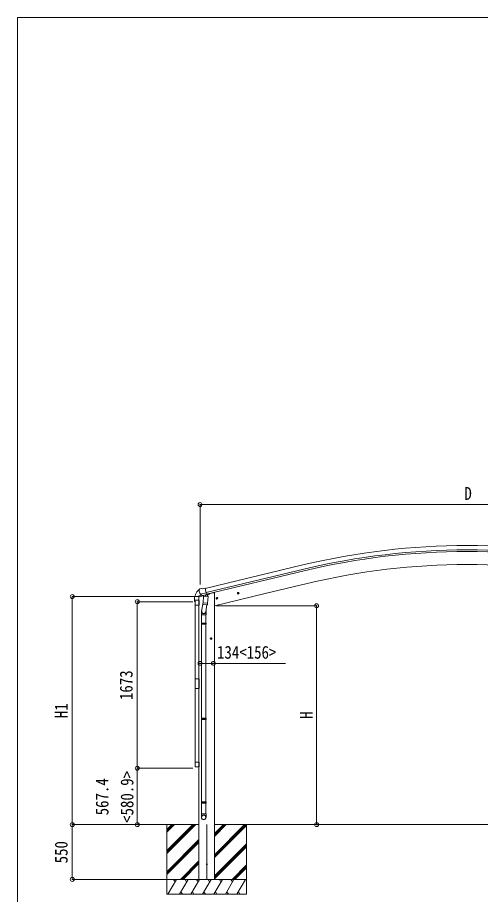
# Model space of a CAD drawing. Units: millimetres at full size, sheet at 1:40. Extents: x -11181 to 11305, y -7804 to 7716.
# Drawn here: x -11181 to -6525, y -1097 to 7716 of the extents above; entities that cross this region are included whole.
import ezdxf
from ezdxf.enums import TextEntityAlignment as Align

# ---------------------------------------------------------------- set-up
doc = ezdxf.new("R2010")
doc.units = ezdxf.units.MM
doc.header["$LTSCALE"] = 40
doc.header["$PDMODE"] = 32
doc.header["$PDSIZE"] = 40
for name, color, linetype, lineweight in [('0-0_0', 7, 'Continuous', 9), ('0-1_本体', 4, 'Continuous', 9), ('0-2_部品', 7, 'Continuous', 9), ('0-8_PARTS2', 2, 'Continuous', 9), ('0-A_寸法', 6, 'Continuous', 9), ('1-1_GLASS', 4, 'Continuous', 9), ('1-2_GLASS_SEAL', 7, 'Continuous', 9), ('1-3_NOTPRINT', 6, 'Continuous', 9), ('F-0_240', 7, 'Continuous', 9)]:
    doc.layers.add(name, color=color, linetype=linetype, lineweight=lineweight)
doc.styles.add('ＭＳ ゴシック', font='')
doc.styles.get('ＭＳ ゴシック').set_extended_font_data('MS Gothic')

msp = doc.modelspace()

# ---------------------------------------------------------------- linework, layer by layer
at = {"layer": '0-0_0'}
for p, q in [((-9355.59, -395.69), (-9857.26, -395.7)), ((-9678.04, -444.3), (-9629.44, -395.69)), ((-9678.04, -395.7), (-9678.04, -1095.7)), ((-9678.04, -656.43), (-9417.31, -395.7)), ((-9678.04, -670.57), (-9403.17, -395.7)), ((-9678.04, -684.71), (-9389.02, -395.7)), ((-9678.04, -472.58), (-9601.16, -395.7)), ((-9678.04, -458.44), (-9615.3, -395.7)), ((-9199.59, -698.48), (-8896.81, -395.7)), ((-9199.59, -712.62), (-8882.67, -395.7)), ((-9199.59, -514.63), (-9080.66, -395.7)), ((-9199.59, -500.49), (-9094.8, -395.7)), ((-9199.59, -486.35), (-9108.94, -395.7)), ((-9199.59, -726.76), (-8878.04, -405.21)), ((-9199.09, -395.7), (-4119.94, -395.7)), ((-8878.04, -395.7), (-8878.04, -1095.7)), ((-9678.04, -868.56), (-9355.59, -546.11)), ((-9678.04, -882.7), (-9355.59, -560.25)), ((-9678.04, -896.84), (-9355.59, -574.39)), ((-9199.59, -910.61), (-8878.04, -589.06)), ((-9199.59, -924.75), (-8878.04, -603.2)), ((-9199.59, -938.89), (-8878.04, -617.34)), ((-9543.05, -945.7), (-9355.59, -758.24)), ((-9528.91, -945.7), (-9355.59, -772.38)), ((-9514.76, -945.7), (-9355.59, -786.53)), ((-9022.55, -945.7), (-8878.04, -801.19)), ((-9008.41, -945.7), (-8878.04, -815.33)), ((-8994.26, -945.7), (-8878.04, -829.48)), ((-8878.04, -945.7), (-9678.04, -945.7)), ((-9667.75, -1095.7), (-9581.15, -945.7)), ((-9596.15, -971.68), (-9611.15, -945.7)), ((-9552.28, -1095.7), (-9465.68, -945.7)), ((-9480.68, -971.68), (-9495.68, -945.7)), ((-9436.81, -1095.7), (-9350.21, -945.7)), ((-9365.21, -971.68), (-9380.21, -945.7)), ((-9211.04, -945.7), (-9345.04, -945.7)), ((-9321.34, -1095.7), (-9234.74, -945.7)), ((-9249.74, -971.68), (-9264.74, -945.7)), ((-9205.87, -1095.7), (-9119.27, -945.7)), ((-9134.27, -971.68), (-9149.27, -945.7)), ((-9090.4, -1095.7), (-9003.8, -945.7)), ((-9033.8, -945.7), (-9018.8, -971.68)), ((-8974.93, -1095.7), (-8888.33, -945.7)), ((-9678.04, -1095.7), (-8878.04, -1095.7)), ((-9537.28, -1069.72), (-9522.28, -1095.7)), ((-9421.81, -1069.72), (-9406.81, -1095.7)), ((-9306.34, -1069.72), (-9291.34, -1095.7)), ((-9190.87, -1069.72), (-9175.87, -1095.7)), ((-9075.4, -1069.72), (-9060.4, -1095.7)), ((-8959.93, -1069.72), (-8944.93, -1095.7))]:
    msp.add_line(p, q, dxfattribs=at)
at = {"layer": '0-1_本体'}
for p, q in [((-8310.67, 2214.08), (-9293.92, 1978.03)), ((-8300.6, 2172.1), (-9283.84, 1936.05)), ((-8296.67, 2155.74), (-9279.92, 1919.71)), ((-8688.88, 1926.85), (-8266.09, 2028.36)), ((-9355.59, -945.7), (-9355.59, 1894.54)), ((-9220.09, 1933.68), (-9253.36, 1925.69)), ((-9199.59, 1933.68), (-9219.59, 1933.68)), ((-9199.59, -945.7), (-9199.59, 1933.68)), ((-9199.59, 1804.24), (-8688.88, 1926.85))]:
    msp.add_line(p, q, dxfattribs=at)
for radius in [7073, 7029.83, 7013, 6882]:
    msp.add_arc((-6659.51, -4663.49), radius, 76.5, 103.5, dxfattribs=at)
at = {"layer": '0-2_部品'}
for p, q in [((-9355.3, 1962.12), (-9355.02, 1960.97)), ((-9351.08, 1970.69), (-9354.93, 1964.4)), ((-9347.98, 1972.94), (-9334.8, 1976.11)), ((-9320.24, 1973.43), (-9333.5, 1976.13)), ((-9320.24, 1973.43), (-9294.31, 1979.66)), ((-8958.56, 1920.73), (-8963.23, 1940.18)), ((-9357.42, 1893.98), (-9314.6, 1904.26)), ((-9357.42, 1900.87), (-9357.42, 1893.98)), ((-9328.18, 1910.25), (-9355.12, 1903.79)), ((-9341.24, 1921.81), (-9283.74, 1935.62)), ((-9324.39, 1906.9), (-9340.77, 1921.39)), ((-9321.68, 1906.33), (-9314.16, 1908.14)), ((-9320.84, 1906.45), (-9319.32, 1906.82)), ((-9319.32, 1906.82), (-9282.61, 1915.63)), ((-9317.48, 1906.59), (-9317.53, 1905.85)), ((-9316.77, 1904.81), (-9290.96, 1898.37)), ((-9309.86, 1899.46), (-9314.53, 1832.63)), ((-9264.17, 1896.27), (-9309.86, 1899.46)), ((-9308.08, 1902.64), (-9308.31, 1899.35)), ((-9288.56, 1913.81), (-9289.58, 1899.2)), ((-9282.61, 1915.63), (-9281.08, 1916)), ((-9279.53, 1918.1), (-9278.58, 1918.03)), ((-9278.58, 1918.03), (-9265.27, 1902.72)), ((-9274.9, 1913.79), (-9256.69, 1918.16)), ((-9268.84, 1829.43), (-9264.17, 1896.27)), ((-9265.27, 1902.72), (-9265.71, 1896.38)), ((-9252.86, 1926.18), (-9252.86, 1923.02)), ((-9165.09, 1881.43), (-9184.54, 1876.76)), ((-9182.12, 1877.34), (-9179.99, 1884.54)), ((-9176.95, 1871.9), (-9182.12, 1877.34)), ((-9179.99, 1884.54), (-9172.69, 1886.29)), ((-9172.48, 1869.37), (-9177.15, 1888.82)), ((-9172.69, 1886.29), (-9167.52, 1880.85)), ((-8951.17, 1932.79), (-8970.62, 1928.12)), ((-8968.2, 1928.7), (-8966.06, 1935.9)), ((-8963.03, 1923.26), (-8968.2, 1928.7)), ((-8966.06, 1935.9), (-8958.77, 1937.65)), ((-8958.77, 1937.65), (-8953.6, 1932.21)), ((-9314.17, 1837.75), (-9328.71, 1749.88)), ((-9315.39, 1820.16), (-9314.52, 1832.62)), ((-9314.99, 1818.8), (-9315, 1818.8)), ((-9268.84, 1829.43), (-9314.53, 1832.63)), ((-9313.55, 1818.02), (-9271.85, 1815.11)), ((-9275.38, 1815.35), (-9288.01, 1740.56)), ((-9268.85, 1829.43), (-9269.74, 1816.73)), ((-9330.86, 1712.72), (-9330.86, 1747.07)), ((-9284.86, 1712.72), (-9330.86, 1712.72)), ((-9328.86, 1712.72), (-9328.86, 1630.06)), ((-9286.86, 1712.72), (-9286.86, 1630.06)), ((-9284.86, 1747.37), (-9284.86, 1712.72)), ((-9330.86, 1628.06), (-9329.86, 1630.06)), ((-9284.86, 1628.06), (-9330.86, 1628.06)), ((-9284.86, 1620.06), (-9330.86, 1620.06)), ((-9285.86, 1630.06), (-9329.86, 1630.06)), ((-9285.86, 1618.06), (-9329.86, 1618.06)), ((-9328.86, 1618.06), (-9328.86, 673.87)), ((-9286.86, 1618.06), (-9286.86, 673.87)), ((-9284.86, 1628.06), (-9285.86, 1630.06)), ((-9284.86, 1620.06), (-9285.86, 1618.06)), ((-9284.86, 1628.06), (-9284.86, 1620.06)), ((-9223.35, 1474.18), (-9243.35, 1474.18)), ((-9240.86, 1474.18), (-9237.11, 1480.68)), ((-9237.11, 1467.68), (-9240.86, 1474.18)), ((-9237.11, 1480.68), (-9229.6, 1480.68)), ((-9233.35, 1464.18), (-9233.35, 1484.18)), ((-9229.6, 1480.68), (-9225.85, 1474.18)), ((-9330.86, 671.87), (-9329.86, 673.87)), ((-9284.86, 671.87), (-9330.86, 671.87)), ((-9284.86, 663.87), (-9330.86, 663.87)), ((-9285.86, 673.87), (-9329.86, 673.87)), ((-9285.86, 661.87), (-9329.86, 661.87)), ((-9328.86, 661.87), (-9328.86, -166.31)), ((-9286.86, 661.87), (-9286.86, -166.31)), ((-9284.86, 671.87), (-9285.86, 673.87)), ((-9284.86, 663.87), (-9285.86, 661.87)), ((-9284.86, 671.87), (-9284.86, 663.87)), ((-9330.86, -168.31), (-9329.86, -166.31)), ((-9284.86, -168.31), (-9330.86, -168.31)), ((-9285.86, -166.31), (-9329.86, -166.31)), ((-9284.86, -168.31), (-9285.86, -166.31)), ((-9284.86, -168.31), (-9284.86, -176.31)), ((-9284.86, -176.31), (-9330.86, -176.31)), ((-9285.86, -178.31), (-9329.86, -178.31)), ((-9328.86, -178.31), (-9328.86, -288.32)), ((-9286.86, -178.31), (-9286.86, -288.32)), ((-9284.86, -176.31), (-9285.86, -178.31)), ((-9330.86, -322.46), (-9330.86, -288.32)), ((-9284.86, -288.32), (-9330.86, -288.32)), ((-9284.86, -322.46), (-9284.86, -288.32))]:
    msp.add_line(p, q, dxfattribs=at)
for points in [[(-9288.88, 1914.21), (-9279.16, 1916.54), (-9294.31, 1979.66)], [(-9341.51, 1922.39), (-9340.93, 1921.54), (-9340.77, 1921.39)], [(-9288.88, 1914.21), (-9289.12, 1914.06), (-9313.88, 1908.11), (-9314.16, 1908.14)], [(-9167.52, 1880.85), (-9169.65, 1873.65), (-9176.95, 1871.9)], [(-8953.6, 1932.21), (-8955.73, 1925.01), (-8963.03, 1923.26)], [(-9330.86, 1628.06), (-9330.86, 1620.06), (-9329.86, 1618.06)], [(-9225.85, 1474.18), (-9229.6, 1467.68), (-9237.11, 1467.68)], [(-9330.86, 671.87), (-9330.86, 663.87), (-9329.86, 661.87)], [(-9330.86, -168.31), (-9330.86, -176.31), (-9329.86, -178.31)]]:
    msp.add_lwpolyline(points, dxfattribs=at)
for centre, radius in [((-9174.82, 1879.1), 8.5), ((-9174.82, 1879.1), 7.7), ((-9174.82, 1879.1), 6.5), ((-8960.9, 1930.45), 8.5), ((-8960.9, 1930.45), 7.7), ((-8960.9, 1930.45), 6.5), ((-9233.35, 1474.18), 8.5), ((-9233.35, 1474.18), 7.7), ((-9233.35, 1474.18), 6.5)]:
    msp.add_circle(centre, radius, dxfattribs=at)
at = {"layer": '0-2_部品', "color": 4}
msp.add_circle((-9277.09, -795.7), 4.5, dxfattribs=at)
at = {"layer": '0-2_部品'}
for centre, radius, start, end in [((-9158.22, 2008.22), 202.4, 193.5, 205.09125), ((-9346.81, 1968.08), 5, 103.5, 148.5), ((-9334.1, 1973.19), 3, 78.5, 103.5), ((-9354.42, 1900.87), 3, 103.5, 180), ((-9320.96, 1906.94), 0.5, 248.23754, 283.5), ((-9317.98, 1906.63), 0.5, 356, 103.5), ((-9316.53, 1905.78), 1, 176, 256), ((-9290.61, 1899.34), 1.03, 250.03897, 351.96569), ((-9287.96, 1913.72), 0.604, 100.59842, 172.20595), ((-9281.2, 1916.48), 0.5, 283.5, 318.76246), ((-9257.86, 1923.02), 5, 283.5, 0), ((-9313.45, 1819.99), 1.95, 175.04017, 217.47766), ((-9313.41, 1820.02), 2, 217.40962, 266), ((-9271.71, 1817.1), 2, 266, 349.46843), ((-9300.86, 1747.07), 30, 177.45142, 180)]:
    msp.add_arc(centre, radius, start, end, dxfattribs=at)
for centre, major_axis, ratio, start_param, end_param in [((-9352.38, 1962.83), (-1.57, -2.57), 0.99628, 4.712389, 5.4996506), ((-9322.4, 1909.16), (-0.73, -2.92), 0.997631, 5.8041905, 6.6006116), ((-9322.35, 1909.38), (2.63, 3.16), 0.650902, 4.0958226, 4.1686332), ((-9322.38, 1909.26), (-0.73, -2.92), 0.997631, 0.3902369, 0.4789948), ((-9307.86, 1747.37), (23, 0), 0.996195, 2.5560258, 6.5663028), ((-9307.86, 1747.37), (21, 0), 0.996195, 2.9349147, 5.9512394), ((-9307.86, -320.71), (-23, 0), 0.996195, 3.1415927, 6.2831853), ((-9307.86, -322.46), (-23, 0), 0.996195, 3.1415927, 6.2831853), ((-9307.86, -322.46), (0, -23.43), 0.981806, 4.712389, 7.8539816)]:
    msp.add_ellipse(centre, major_axis=major_axis, ratio=ratio, start_param=start_param, end_param=end_param, dxfattribs=at)
msp.add_ellipse((-9307.86, -322.46), major_axis=(21, 0), ratio=0.996195, dxfattribs=at)
at = {"layer": '0-8_PARTS2'}
msp.add_line((-9277.09, -393.2), (-9277.09, -948.2), dxfattribs=at)
at = {"layer": '0-A_寸法'}
for p, q in [((-9344.59, 2821.83), (-9344.59, 2019.5)), ((-9344.59, 2821.83), (-3952.57, 2821.83)), ((-10630.37, 1897), (-9351.54, 1897)), ((-10630.37, -395.7), (-10630.37, 1897)), ((-8173.01, 1804.28), (-9179.37, 1804.28)), ((-8173.01, -395.7), (-8173.01, 1804.28)), ((-9344.09, 1225.55), (-9210.09, 1225.55)), ((-9210.09, 1225.55), (-8484.35, 1225.55)), ((-10630.37, -395.7), (-9681.35, -395.7)), ((-10630.37, -395.7), (-9684.1, -395.7)), ((-10630.37, -395.7), (-10630.37, -945.7)), ((-8173.01, -395.7), (-8763.45, -395.7)), ((-10630.37, -945.7), (-9682.38, -945.7))]:
    msp.add_line(p, q, dxfattribs=at)
for p in [(-9344.59, 2821.83), (-10630.37, 1897), (-8173.01, 1804.28), (-9344.09, 1225.55), (-9210.09, 1225.55), (-10630.37, -395.7), (-8173.01, -395.7), (-10630.37, -945.7)]:
    msp.add_point(p, dxfattribs=at)
at = {"layer": '1-1_GLASS', "color": 6}
for p, q in [((-9976.58, 171.72), (-9976.58, 1844.72)), ((-9976.58, -395.7), (-9976.58, 171.72))]:
    msp.add_line(p, q, dxfattribs=at)
at = {"layer": '1-1_GLASS'}
for p, q in [((-9393.59, 1809.9), (-9393.59, 1070.9)), ((-9355.59, 1809.9), (-9355.59, 1070.9)), ((-9393.59, 972.9), (-9393.59, 233.9)), ((-9355.59, 233.9), (-9355.59, 972.9))]:
    msp.add_line(p, q, dxfattribs=at)
at = {"layer": '1-2_GLASS_SEAL'}
for p, q in [((-9402.09, 1858.39), (-9402.09, 1846.63)), ((-9394.83, 1853.39), (-9394.83, 1846.63)), ((-9394.59, 1809.9), (-9394.59, 1853.6)), ((-9389.09, 1859.1), (-9360.09, 1859.1)), ((-9388.83, 1859.39), (-9355.59, 1859.39)), ((-9354.59, 1853.6), (-9354.59, 1809.9)), ((-9401.59, 1846.13), (-9395.33, 1846.13)), ((-9354.59, 1809.9), (-9394.59, 1809.9)), ((-9394.59, 233.9), (-9394.59, 190.2)), ((-9354.59, 233.9), (-9394.59, 233.9)), ((-9389.09, 184.7), (-9360.09, 184.7)), ((-9354.59, 190.2), (-9354.59, 233.9))]:
    msp.add_line(p, q, dxfattribs=at)
msp.add_lwpolyline([(-9394.59, 1070.9), (-9354.59, 1070.9), (-9354.59, 972.9), (-9394.59, 972.9)], close=True, dxfattribs=at)
for centre, radius, start, end in [((-9249.83, 1858.39), 152.26, 135.14293, 180), ((-9353.35, 1960.41), 6.95, 95.39711, 129.45641), ((-9388.83, 1853.39), 6, 90, 180), ((-9389.09, 1853.6), 5.5, 90, 180), ((-9360.09, 1853.6), 5.5, 0, 90), ((-9401.59, 1846.63), 0.5, 180, 270), ((-9395.33, 1846.63), 0.5, 270, 0), ((-9389.09, 190.2), 5.5, 180, 270), ((-9360.09, 190.2), 5.5, 270, 0)]:
    msp.add_arc(centre, radius, start, end, dxfattribs=at)
at = {"layer": '1-3_NOTPRINT'}
for p, q in [((-9976.58, 1844.72), (-9416.18, 1844.72)), ((-9976.58, 171.72), (-9416.18, 171.72)), ((-9976.58, -395.7), (-9416.18, -395.7))]:
    msp.add_line(p, q, dxfattribs=at)
for p in [(-9976.58, 1844.72), (-9976.58, 171.72), (-9976.58, -395.7)]:
    msp.add_point(p, dxfattribs=at)
at = {"layer": 'F-0_240', "color": 5}
for q in [(-11180.61, -7803.54), (10739.39, 7716.46)]:
    msp.add_line((-11180.61, 7716.46), q, dxfattribs=at)

# ---------------------------------------------------------------- texts
at = {"layer": '0-A_寸法', "color": 7, "style": 'ＭＳ ゴシック', "width": 0.85}
for s, p in [('D', (-6686.58, 2829.83)), ('134<156>', (-9174.09, 1233.55))]:
    msp.add_text(s, height=129, dxfattribs=at).set_placement(p, align=Align.BOTTOM_LEFT)
for s, p in [('H1', (-10638.37, 674.65)), ('H', (-8173.01, 666.29)), ('550', (-10638.37, -784.7))]:
    msp.add_text(s, height=129, rotation=90, dxfattribs=at).set_placement(p, align=Align.BOTTOM_LEFT)
at = {"layer": '1-3_NOTPRINT', "color": 7, "style": 'ＭＳ ゴシック', "width": 0.85}
for s, p in [('1673', (-9984.58, 856.22)), ('<580.9>', (-9976.58, -377.99)), ('567.4', (-10227.14, -301.99))]:
    msp.add_text(s, height=129, rotation=90, dxfattribs=at).set_placement(p, align=Align.BOTTOM_LEFT)

doc.saveas('drawing.dxf')
